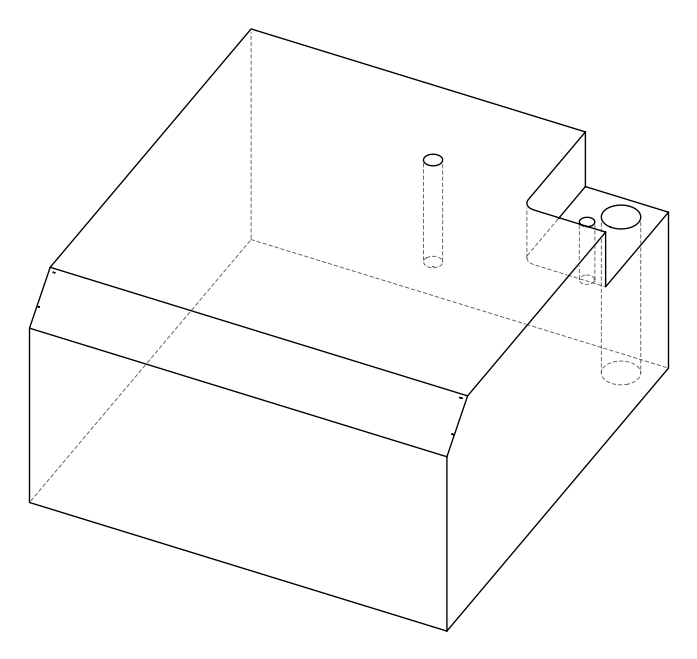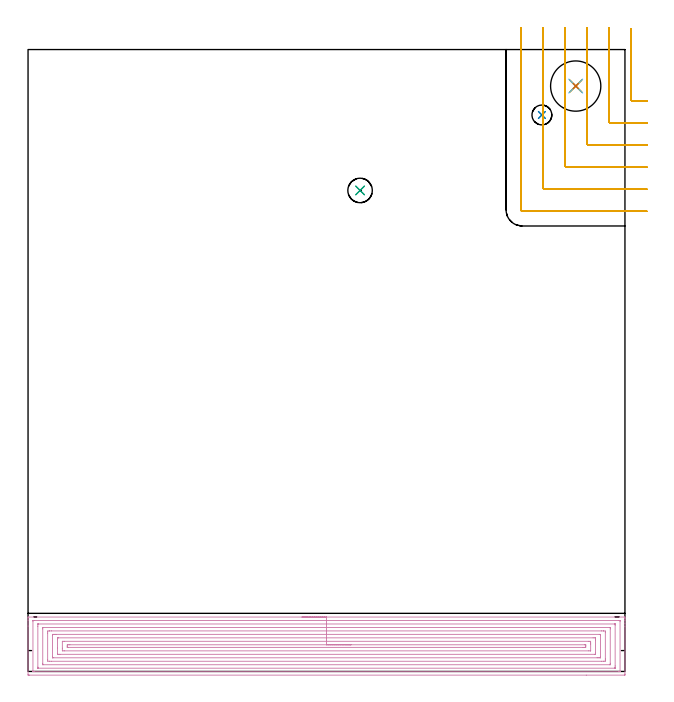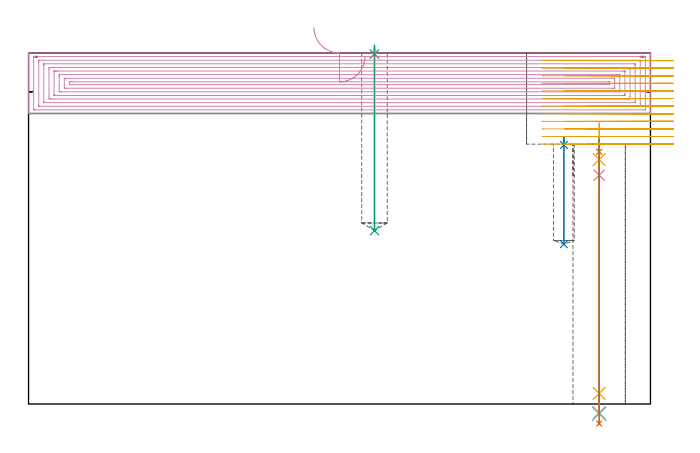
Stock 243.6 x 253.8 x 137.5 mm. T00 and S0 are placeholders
(PLAN: 11 operations, 8 tool changes, 33.3 min)
(1 SPOT_DRILL | STEP1HOLE | NXT0321_9005460120000 | 0.06 min | 4214 mm3)
(2 SPOT_DRILL_1 | STEP1POCKET | NXT0321_9005460120000 | 0.04 min | 3915 mm3)
(3 SPOT_DRILL_2 | STEP1POCKET_1 | NXT0321_9005460120000 | 0.03 min | 1 mm3)
(4 DRILL_BLIND_HOLE_INTO_CENTER | STEP1HOLE | NXT0301_052 | 0.07 min | 467 mm3)
(5 GUN_DRILL_THROUGH_HOLE | STEP1HOLE | UGT0307_005 | 0.55 min | 4914 mm3)
(6 DRILL_TO_ENLARGE_THROUGH_HOLE | STEP1HOLE | NXT0301_101 | 0.44 min | 8631 mm3)
(7 DRILL_TO_ENLARGE_THROUGH_HOLE_1 | STEP1HOLE | UGT0301_050 | 0.45 min | 27128 mm3)
(8 DRILL_BLIND_HOLE_INTO_CENTER_1 | STEP1POCKET | NXT0301_052 | 0.17 min | 1996 mm3)
(9 DRILL_BLIND_HOLE_INTO_CENTER_2 | STEP1POCKET_1 | UGT0301_032 | 0.29 min | 5295 mm3)
(10 AREA_MILL | FG_CHAMFER_SURFACE | UGT0205_001 | 17.84 min | 68413 mm3)
(11 MILL_CORNER_NOTCH_RECTANGULAR | CORNER_NOTCH_RECTANGULAR | NXT0201_011 | Follow Part, ap 3, ae 75% | 13.41 min | 108619 mm3)
(TOOL NXT0321_9005460120000 | NC Spot Drill, 142deg, 12mm, Carbide, Uncoated | D12 PA142 FL30 Z2)
(TOOL NXT0301_052 | Carbide Drill 8.1mm [860.1-0810-024A1-MM 2214] | D8.1 PA140 FL47 Z2)
(TOOL UGT0307_005 | Gun Drill 8.3 mm | D8.3 PA130 FL24 Z1)
(TOOL NXT0301_101 | Carbide Drill 13mm [860.1-1300-104A1-MM 2214] | D13 PA140 FL123 Z2)
(TOOL UGT0301_050 | Twist Drill 20.5 mm | D20.5 PA118 FL145 Z2)
(TOOL UGT0301_032 | Twist Drill 10 mm | D10 PA118 FL87 Z2)
(TOOL UGT0205_001 | Chamfer Mill 20 x 3 x 45 deg. | D20 FL50 Z2)
(TOOL NXT0201_011 | ENDMILL 12mm [2P460-1200-NA 1630] | D12 FL38 Z6)
(OP 1 SPOT_DRILL)
G17 G21 G94 G90
T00 M6
G54
G17 G0 G90 X223.5 Y238.9 S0 M3
G43 Z147.5 H0
G94 G81 G98 Z98.8 F250. R104.8
G80
M5
M2
(OP 2 SPOT_DRILL_1)
G17 G21 G94 G90
T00 M6
G54
G17 G0 G90 X209.7 Y227.1 S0 M3
G43 Z147.5 H0
G94 G81 G98 Z101.451 F250. R104.8
G80
M5
M2
(OP 3 SPOT_DRILL_2)
G17 G21 G94 G90
T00 M6
G54
G17 G0 G90 X135.5 Y196.3 S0 M3
G43 Z147.5 H0
G94 G81 G98 Z137.07 F250. R140.5
G80
M5
M2
(OP 4 DRILL_BLIND_HOLE_INTO_CENTER)
G17 G21 G94 G90
T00 M6
G54
G17 G0 G90 X223.5 Y238.9 S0 M3
G43 Z147.5 H1
G94 G81 G98 Z89.65 F250. R103.8
G80
M5
M2
(OP 5 GUN_DRILL_THROUGH_HOLE)
G17 G21 G94 G90
T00 M6
G54
G17 G0 G90 X223.5 Y238.9 M8
G43 Z147.5 H0
Z110.096
S716 M3
G94 G1 Z95.715 F125. M26
G4 X.084
Z4.15 F250.
G4 X.084
Z-3.435 F125.
G4 X.084
M5
M9
G0 Z110.096
Z147.5
M2
(OP 6 DRILL_TO_ENLARGE_THROUGH_HOLE)
G17 G21 G94 G90
T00 M6
G54
G17 G0 G90 X223.5 Y238.9 S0 M3
G43 Z147.5 H1
G94 G73 G98 Z-3.866 F250. Q11.741 R103.8
G80
M5
M2
(OP 7 DRILL_TO_ENLARGE_THROUGH_HOLE_1)
G17 G21 G94 G90
T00 M6
G54
G17 G0 G90 X223.5 Y238.9 S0 M3
G43 Z147.5 H0
G94 G73 G98 Z-7.659 F250. Q18.243 R103.8
G80
M5
M2
(OP 8 DRILL_BLIND_HOLE_INTO_CENTER_1)
G17 G21 G94 G90
T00 M6
G54
G17 G0 G90 X209.7 Y227.1 S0 M3
G43 Z147.5 H1
G94 G81 G98 Z62.6 F250. R103.8
G80
M5
M2
(OP 9 DRILL_BLIND_HOLE_INTO_CENTER_2)
G17 G21 G94 G90
T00 M6
G54
G17 G0 G90 X135.5 Y196.3 S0 M3
G43 Z147.5 H0
G94 G81 G98 Z67.9 F250. R139.5
G80
M5
M2
(OP 10 AREA_MILL)
G17 G21 G94 G90
T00 M6
G54
G17 G0 G90 X111.8 Y22.2 S1061 M3
G43 Z147.5 H0
G94 G1 X111.838 Z146.628 F250.
X111.952 Z145.763
X112.141 Z144.912
X112.403 Z144.08
X112.737 Z143.274
X113.14 Z142.5
X113.608 Z141.764
X114.14 Z141.072
X114.729 Z140.429
X115.372 Z139.839
X116.064 Z139.308
X116.8 Z138.84
X117.574 Z138.437
X118.38 Z138.103
X119.212 Z137.841
X120.064 Z137.652
X120.928 Z137.538
X121.8 Z137.5
X243.417
X243.59 Y22.197 Z137.489
X243.6 Y21.855 Z137.155
Y21.622 Z136.921
Y20.901 Z136.195
Y19.661 Z134.958
Y18.263 Z133.558
Y-1.08 Z114.218
X243.597 Y-1.342 Z113.956
X243.59 Y-1.492 Z113.806
X243.437 Y-1.499 Z113.799
X227.823 Y-1.5 Z113.8
X0.63
X0.159 Y-1.495 Z113.803
X0.01 Y-1.492 Z113.806
X0. Y-1.339 Z113.958
Y18.522 Z133.818
Y20.901 Z136.195
Y21.856 Z137.156
X0.01 Y22.197 Z137.489
X0.183 Y22.2 Z137.5
X121.8
Y20.786 Z136.086
X241.181 Y20.785 Z136.085
X241.3 Y20.784 Z136.084
X241.548 Y20.779 Z136.079
X241.591 Y20.769 Z136.069
X241.595 Y20.736 Z136.036
X241.597 Y20.701 Z136.001
X241.6 Y20.489 Z135.789
X241.599 Y0.129 Z115.429
X241.595 Y0.02 Z115.32
X241.59 Y-0.053 Z115.247
X241.585 Y-0.079 Z115.221
X241.064 Y-0.086 Z115.214
X2.419 Y-0.085 Z115.215
X2.3 Y-0.084 Z115.216
X2.052 Y-0.079 Z115.221
X2.009 Y-0.069 Z115.231
X2.005 Y-0.036 Z115.264
X2.003 Y-0.001 Z115.299
X2. Y0.211 Z115.511
X2.001 Y20.571 Z135.871
X2.005 Y20.68 Z135.98
X2.01 Y20.753 Z136.053
X2.015 Y20.779 Z136.079
X2.536 Y20.785 Z136.085
X121.8 Y20.786 Z136.086
Y19.371 Z134.671
X239.47
X239.532 Y19.37 Z134.67
X239.573 Y19.367 Z134.667
X239.589 Y19.365 Z134.665
X239.591 Y19.345 Z134.645
X239.597 Y19.142 Z134.442
X239.599 Y18.939 Z134.239
X239.6 Y2.233 Z117.533
X239.597 Y1.558 Z116.858
X239.593 Y1.36 Z116.66
X239.587 Y1.335 Z116.635
X239.566 Y1.333 Z116.633
X239.509 Y1.331 Z116.631
X239.393 Y1.329 Z116.629
X4.13
X4.068 Y1.33 Z116.63
X4.027 Y1.333 Z116.633
X4.011 Y1.335 Z116.635
X4.009 Y1.355 Z116.655
X4.003 Y1.558 Z116.858
X4. Y1.761 Z117.061
Y18.467 Z133.767
X4.003 Y19.142 Z134.442
X4.007 Y19.34 Z134.64
X4.013 Y19.365 Z134.665
X4.034 Y19.367 Z134.667
X4.091 Y19.369 Z134.669
X4.207 Y19.371 Z134.671
X121.8
Y17.957 Z133.257
X237.452 Y17.956 Z133.256
X237.536 Y17.955 Z133.255
X237.574 Y17.953 Z133.253
X237.59 Y17.95 Z133.25
X237.592 Y17.929 Z133.229
X237.596 Y17.821 Z133.121
X237.6 Y17.388 Z132.688
Y3.32 Z118.62
X237.595 Y2.879 Z118.179
X237.591 Y2.77 Z118.07
X237.589 Y2.749 Z118.049
X237.558 Y2.747 Z118.047
X237.488 Y2.745 Z118.045
X237.293 Y2.743 Z118.043
X6.148
X6.064 Y2.745 Z118.045
X6.026 Y2.747 Z118.047
X6.01 Y2.749 Z118.049
X6.008 Y2.771 Z118.071
X6.004 Y2.879 Z118.179
X6. Y3.312 Z118.612
Y17.38 Z132.68
X6.005 Y17.821 Z133.121
X6.009 Y17.93 Z133.23
X6.011 Y17.95 Z133.25
X6.042 Y17.953 Z133.253
X6.112 Y17.955 Z133.255
X6.307 Y17.957 Z133.257
X121.8
Y16.543 Z131.843
X233.988
X234.884 Y16.542 Z131.842
X234.921 Y16.54 Z131.84
X235.59 Y16.504 Z131.804
X235.599 Y15.839 Z131.139
Y5.075 Z120.375
X235.596 Y4.411 Z119.711
X235.59 Y4.195 Z119.495
X234.958 Y4.159 Z119.459
X234.921 Y4.158 Z119.458
X234.066 Y4.157 Z119.457
X9.612
X8.716 Y4.158 Z119.458
X8.679 Y4.16 Z119.46
X8.01 Y4.195 Z119.495
X8.001 Y4.861 Z120.161
Y15.625 Z130.925
X8.004 Y16.289 Z131.589
X8.01 Y16.504 Z131.804
X8.642 Y16.541 Z131.841
X8.679
X9.534 Y16.543 Z131.843
X121.8
Y15.129 Z130.429
X233.133 Y15.128 Z130.428
X233.522 Y15.125 Z130.425
X233.572 Y15.123 Z130.423
X233.59 Y15.12 Z130.42
X233.592 Y15.103 Z130.403
X233.597 Y15.022 Z130.322
X233.599 Y14.899 Z130.199
X233.6 Y14.746 Z130.046
X233.599 Y5.954 Z121.254
X233.597 Y5.724 Z121.024
X233.593 Y5.61 Z120.91
X233.59 Y5.585 Z120.885
X233.575 Y5.578 Z120.878
X233.518 Y5.575 Z120.875
X233.133 Y5.572 Z120.872
X232.628 Y5.571 Z120.871
X232.239
X10.467 Y5.572 Z120.872
X10.078 Y5.575 Z120.875
X10.028 Y5.577 Z120.877
X10.01 Y5.58 Z120.88
X10.008 Y5.597 Z120.897
X10.003 Y5.678 Z120.978
X10.001 Y5.801 Z121.101
X10. Y5.954 Z121.254
X10.001 Y14.746 Z130.046
X10.003 Y14.976 Z130.276
X10.007 Y15.09 Z130.39
X10.01 Y15.115 Z130.415
X10.026 Y15.122 Z130.422
X10.082 Y15.124 Z130.424
X10.467 Y15.127 Z130.427
X10.972 Y15.129 Z130.429
X11.361
X121.8
Y13.715 Z129.015
X230.605 Y13.714 Z129.014
X231.344 Y13.71 Z129.01
X231.506 Y13.708 Z129.008
X231.591 Y13.701 Z129.001
X231.593 Y13.679 Z128.979
X231.598 Y13.617 Z128.917
X231.6 Y12.988 Z128.288
Y12.736 Z128.036
Y7.461 Z122.761
X231.597 Y7.21 Z122.51
X231.592 Y7.043 Z122.343
X231.589 Y6.991 Z122.291
X231.574 Y6.99 Z122.29
X231.529 Y6.988 Z122.288
X231.344 Y6.986 Z122.286
X231.19 Y6.985 Z122.285
X12.995 Y6.986 Z122.286
X12.256 Y6.989 Z122.289
X12.094 Y6.992 Z122.292
X12.009 Y6.999 Z122.299
X12.007 Y7.021 Z122.321
X12.002 Y7.082 Z122.382
X12. Y9.471 Z124.771
Y12.988 Z128.288
Y13.239 Z128.539
X12.003 Y13.49 Z128.79
X12.008 Y13.657 Z128.957
X12.011 Y13.709 Z129.009
X12.026 Y13.71 Z129.01
X12.071 Y13.712 Z129.012
X12.256 Y13.714 Z129.014
X12.411 Y13.715 Z129.015
X121.8
Y12.3 Z127.6
X228.662
X229.365 Y12.296 Z127.596
X229.556 Y12.293 Z127.593
X229.591 Y12.108 Z127.408
X229.597 Y12.068 Z127.368
X229.6 Y11.229 Z126.529
X229.599 Y8.549 Z123.849
X229.597 Y8.505 Z123.805
X229.59 Y8.421 Z123.721
X229.575 Y8.406 Z123.706
X229.556 Y8.405 Z123.705
X228.856 Y8.4 Z123.7
X14.938
X14.235 Y8.404 Z123.704
X14.044 Y8.407 Z123.707
X14.009 Y8.592 Z123.892
X14.003 Y8.632 Z123.932
X14. Y9.471 Z124.771
X14.001 Y12.151 Z127.451
X14.003 Y12.195 Z127.495
X14.01 Y12.279 Z127.579
X14.025 Y12.294 Z127.594
X14.044 Y12.295 Z127.595
X14.744 Y12.3 Z127.6
X121.8
Y10.886 Z126.186
X227.222
X227.536 Y10.884 Z126.184
X227.568 Y10.883 Z126.183
X227.585 Y10.88 Z126.18
X227.59 Y10.863 Z126.163
X227.595 Y10.748 Z126.048
X227.6 Y10.515 Z125.815
X227.599 Y10.35 Z125.65
X227.594 Y9.993 Z125.293
X227.59 Y9.821 Z125.121
X227.415 Y9.818 Z125.118
X226.873 Y9.815 Z125.115
X226.524 Y9.814 Z125.114
X16.378
X16.064 Y9.815 Z125.115
X16.032 Y9.817 Z125.117
X16.015 Y9.82 Z125.12
X16.01 Y9.837 Z125.137
X16.005 Y9.952 Z125.252
X16. Y10.185 Z125.485
X16.001 Y10.35 Z125.65
X16.006 Y10.707 Z126.007
X16.01 Y10.879 Z126.179
X16.185 Y10.882 Z126.182
X16.727 Y10.885 Z126.185
X17.076 Y10.886 Z126.186
X121.8
X122.672 Z126.224
X123.536 Z126.338
X124.388 Z126.527
X125.22 Z126.789
X126.026 Z127.123
X126.8 Z127.526
X127.536 Z127.995
X128.228 Z128.526
X128.871 Z129.115
X129.46 Z129.758
X129.992 Z130.45
X130.46 Z131.186
X130.863 Z131.96
X131.197 Z132.766
X131.459 Z133.598
X131.648 Z134.45
X131.762 Z135.315
X131.8 Z136.186
G0 Z147.5
M5
M2
(OP 11 MILL_CORNER_NOTCH_RECTANGULAR)
G17 G21 G94 G90
T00 M6
G54
G17 G0 G90 X246.1 Y262.254 S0 M3
G43 Z147.5 H1
Z134.525
G94 G1 Y259.254 F250.
Y233.396 F500.
G3 X246.696 Y232.8 R0.6
G1 X249.6
X252.6 F250.
G0 Z147.5
X237.1 Y262.8
Z134.525
G1 Y259.8
Y224.396 F500.
G3 X237.696 Y223.8 R0.6
G1 X249.6
X252.6 F250.
G0 Z147.5
X228.1 Y262.8
Z134.525
G1 Y259.8
Y215.397 F500.
G3 X228.697 Y214.8 R0.6
G1 X249.6
X252.6 F250.
G0 Z147.5
X219.1 Y262.8
Z134.525
G1 Y259.8
Y206.397 F500.
G3 X219.697 Y205.8 R0.6
G1 X249.6
X252.6 F250.
G0 Z147.5
X210.1 Y262.8
Z134.525
G1 Y259.8
Y197.397 F500.
G3 X210.697 Y196.8 R0.6
G1 X249.6
X252.6 F250.
G0 Z147.5
X201.1 Y262.8
Z134.525
G1 Y259.8
Y188.397 F500.
G3 X201.697 Y187.8 R0.6
G1 X249.6
X252.6 F250.
G0 Z147.5
X246.1 Y262.254
Z131.55
G1 Y259.254
Y233.396 F500.
G3 X246.696 Y232.8 R0.6
G1 X249.6
X252.6 F250.
G0 Z147.5
X237.1 Y262.8
Z131.55
G1 Y259.8
Y224.396 F500.
G3 X237.696 Y223.8 R0.6
G1 X249.6
X252.6 F250.
G0 Z147.5
X228.1 Y262.8
Z131.55
G1 Y259.8
Y215.397 F500.
G3 X228.697 Y214.8 R0.6
G1 X249.6
X252.6 F250.
G0 Z147.5
X219.1 Y262.8
Z131.55
G1 Y259.8
Y206.397 F500.
G3 X219.697 Y205.8 R0.6
G1 X249.6
X252.6 F250.
G0 Z147.5
X210.1 Y262.8
Z131.55
G1 Y259.8
Y197.397 F500.
G3 X210.697 Y196.8 R0.6
G1 X249.6
X252.6 F250.
G0 Z147.5
X201.1 Y262.8
Z131.55
G1 Y259.8
Y188.397 F500.
G3 X201.697 Y187.8 R0.6
G1 X249.6
X252.6 F250.
G0 Z147.5
X246.1 Y262.254
Z128.575
G1 Y259.254
Y233.396 F500.
G3 X246.696 Y232.8 R0.6
G1 X249.6
X252.6 F250.
G0 Z147.5
X237.1 Y262.8
Z128.575
G1 Y259.8
Y224.396 F500.
G3 X237.696 Y223.8 R0.6
G1 X249.6
X252.6 F250.
G0 Z147.5
X228.1 Y262.8
Z128.575
G1 Y259.8
Y215.397 F500.
G3 X228.697 Y214.8 R0.6
G1 X249.6
X252.6 F250.
G0 Z147.5
X219.1 Y262.8
Z128.575
G1 Y259.8
Y206.397 F500.
G3 X219.697 Y205.8 R0.6
G1 X249.6
X252.6 F250.
G0 Z147.5
X210.1 Y262.8
Z128.575
G1 Y259.8
Y197.397 F500.
G3 X210.697 Y196.8 R0.6
G1 X249.6
X252.6 F250.
G0 Z147.5
X201.1 Y262.8
Z128.575
G1 Y259.8
Y188.397 F500.
G3 X201.697 Y187.8 R0.6
G1 X249.6
X252.6 F250.
G0 Z147.5
X246.1 Y262.254
Z125.6
G1 Y259.254
Y233.396 F500.
G3 X246.696 Y232.8 R0.6
G1 X249.6
X252.6 F250.
G0 Z147.5
X237.1 Y262.8
Z125.6
G1 Y259.8
Y224.396 F500.
G3 X237.696 Y223.8 R0.6
G1 X249.6
X252.6 F250.
G0 Z147.5
X228.1 Y262.8
Z125.6
G1 Y259.8
Y215.397 F500.
G3 X228.697 Y214.8 R0.6
G1 X249.6
X252.6 F250.
G0 Z147.5
X219.1 Y262.8
Z125.6
G1 Y259.8
Y206.397 F500.
G3 X219.697 Y205.8 R0.6
G1 X249.6
X252.6 F250.
G0 Z147.5
X210.1 Y262.8
Z125.6
G1 Y259.8
Y197.397 F500.
G3 X210.697 Y196.8 R0.6
G1 X249.6
X252.6 F250.
G0 Z147.5
X201.1 Y262.8
Z125.6
G1 Y259.8
Y188.397 F500.
G3 X201.697 Y187.8 R0.6
G1 X249.6
X252.6 F250.
G0 Z147.5
X246.1 Y262.254
Z122.625
G1 Y259.254
Y233.396 F500.
G3 X246.696 Y232.8 R0.6
G1 X249.6
X252.6 F250.
G0 Z147.5
X237.1 Y262.8
Z122.625
G1 Y259.8
Y224.396 F500.
G3 X237.696 Y223.8 R0.6
G1 X249.6
X252.6 F250.
G0 Z147.5
X228.1 Y262.8
Z122.625
G1 Y259.8
Y215.397 F500.
G3 X228.697 Y214.8 R0.6
G1 X249.6
X252.6 F250.
G0 Z147.5
X219.1 Y262.8
Z122.625
G1 Y259.8
Y206.397 F500.
G3 X219.697 Y205.8 R0.6
G1 X249.6
X252.6 F250.
G0 Z147.5
X210.1 Y262.8
Z122.625
G1 Y259.8
Y197.397 F500.
G3 X210.697 Y196.8 R0.6
G1 X249.6
X252.6 F250.
G0 Z147.5
X201.1 Y262.8
Z122.625
G1 Y259.8
Y188.397 F500.
G3 X201.697 Y187.8 R0.6
G1 X249.6
X252.6 F250.
G0 Z147.5
X246.1 Y262.254
Z119.65
G1 Y259.254
Y233.396 F500.
G3 X246.696 Y232.8 R0.6
G1 X249.6
X252.6 F250.
G0 Z147.5
X237.1 Y262.8
Z119.65
G1 Y259.8
Y224.396 F500.
G3 X237.696 Y223.8 R0.6
G1 X249.6
X252.6 F250.
G0 Z147.5
X228.1 Y262.8
Z119.65
G1 Y259.8
Y215.397 F500.
G3 X228.697 Y214.8 R0.6
G1 X249.6
X252.6 F250.
G0 Z147.5
X219.1 Y262.8
Z119.65
G1 Y259.8
Y206.397 F500.
G3 X219.697 Y205.8 R0.6
G1 X249.6
X252.6 F250.
G0 Z147.5
X210.1 Y262.8
Z119.65
G1 Y259.8
Y197.397 F500.
G3 X210.697 Y196.8 R0.6
G1 X249.6
X252.6 F250.
G0 Z147.5
X201.1 Y262.8
Z119.65
G1 Y259.8
Y188.397 F500.
G3 X201.697 Y187.8 R0.6
G1 X249.6
X252.6 F250.
G0 Z147.5
X246.1 Y262.254
Z116.675
G1 Y259.254
Y233.396 F500.
G3 X246.696 Y232.8 R0.6
G1 X249.6
X252.6 F250.
G0 Z147.5
X237.1 Y262.8
Z116.675
G1 Y259.8
Y224.396 F500.
G3 X237.696 Y223.8 R0.6
G1 X249.6
X252.6 F250.
G0 Z147.5
X228.1 Y262.8
Z116.675
G1 Y259.8
Y215.397 F500.
G3 X228.697 Y214.8 R0.6
G1 X249.6
X252.6 F250.
G0 Z147.5
X219.1 Y262.8
Z116.675
G1 Y259.8
Y206.397 F500.
G3 X219.697 Y205.8 R0.6
G1 X249.6
X252.6 F250.
G0 Z147.5
X210.1 Y262.8
Z116.675
G1 Y259.8
Y197.397 F500.
G3 X210.697 Y196.8 R0.6
G1 X249.6
X252.6 F250.
G0 Z147.5
X201.1 Y262.8
Z116.675
G1 Y259.8
Y188.397 F500.
G3 X201.697 Y187.8 R0.6
G1 X249.6
X252.6 F250.
G0 Z147.5
X246.1 Y262.254
Z113.7
G1 Y259.254
Y233.396 F500.
G3 X246.696 Y232.8 R0.6
G1 X249.6
X252.6 F250.
G0 Z147.5
X237.1 Y262.8
Z113.7
G1 Y259.8
Y224.396 F500.
G3 X237.696 Y223.8 R0.6
G1 X249.6
X252.6 F250.
G0 Z147.5
X228.1 Y262.8
Z113.7
G1 Y259.8
Y215.397 F500.
G3 X228.697 Y214.8 R0.6
G1 X249.6
X252.6 F250.
G0 Z147.5
X219.1 Y262.8
Z113.7
G1 Y259.8
Y206.397 F500.
G3 X219.697 Y205.8 R0.6
G1 X249.6
X252.6 F250.
G0 Z147.5
X210.1 Y262.8
Z113.7
G1 Y259.8
Y197.397 F500.
G3 X210.697 Y196.8 R0.6
G1 X249.6
X252.6 F250.
G0 Z147.5
X201.1 Y262.8
Z113.7
G1 Y259.8
Y188.397 F500.
G3 X201.697 Y187.8 R0.6
G1 X249.6
X252.6 F250.
G0 Z147.5
X246.1 Y262.254
Z110.725
G1 Y259.254
Y233.396 F500.
G3 X246.696 Y232.8 R0.6
G1 X249.6
X252.6 F250.
G0 Z147.5
X237.1 Y262.8
Z110.725
G1 Y259.8
Y224.396 F500.
G3 X237.696 Y223.8 R0.6
G1 X249.6
X252.6 F250.
G0 Z147.5
X228.1 Y262.8
Z110.725
G1 Y259.8
Y215.397 F500.
G3 X228.697 Y214.8 R0.6
G1 X249.6
X252.6 F250.
G0 Z147.5
X219.1 Y262.8
Z110.725
G1 Y259.8
Y206.397 F500.
G3 X219.697 Y205.8 R0.6
G1 X249.6
X252.6 F250.
G0 Z147.5
X210.1 Y262.8
Z110.725
G1 Y259.8
Y197.397 F500.
G3 X210.697 Y196.8 R0.6
G1 X249.6
X252.6 F250.
G0 Z147.5
X201.1 Y262.8
Z110.725
G1 Y259.8
Y188.397 F500.
G3 X201.697 Y187.8 R0.6
G1 X249.6
X252.6 F250.
G0 Z147.5
X246.1 Y262.254
Z107.75
G1 Y259.254
Y233.396 F500.
G3 X246.696 Y232.8 R0.6
G1 X249.6
X252.6 F250.
G0 Z147.5
X237.1 Y262.8
Z107.75
G1 Y259.8
Y224.396 F500.
G3 X237.696 Y223.8 R0.6
G1 X249.6
X252.6 F250.
G0 Z147.5
X228.1 Y262.8
Z107.75
G1 Y259.8
Y215.397 F500.
G3 X228.697 Y214.8 R0.6
G1 X249.6
X252.6 F250.
G0 Z147.5
X219.1 Y262.8
Z107.75
G1 Y259.8
Y206.397 F500.
G3 X219.697 Y205.8 R0.6
G1 X249.6
X252.6 F250.
G0 Z147.5
X210.1 Y262.8
Z107.75
G1 Y259.8
Y197.397 F500.
G3 X210.697 Y196.8 R0.6
G1 X249.6
X252.6 F250.
G0 Z147.5
X201.1 Y262.8
Z107.75
G1 Y259.8
Y188.397 F500.
G3 X201.697 Y187.8 R0.6
G1 X249.6
X252.6 F250.
G0 Z147.5
X246.1 Y262.254
Z104.775
G1 Y259.254
Y233.396 F500.
G3 X246.696 Y232.8 R0.6
G1 X249.6
X252.6 F250.
G0 Z147.5
X237.1 Y262.8
Z104.775
G1 Y259.8
Y224.396 F500.
G3 X237.696 Y223.8 R0.6
G1 X249.6
X252.6 F250.
G0 Z147.5
X228.1 Y262.8
Z104.775
G1 Y259.8
Y215.397 F500.
G3 X228.697 Y214.8 R0.6
G1 X249.6
X252.6 F250.
G0 Z147.5
X219.1 Y262.8
Z104.775
G1 Y259.8
Y206.397 F500.
G3 X219.697 Y205.8 R0.6
G1 X249.6
X252.6 F250.
G0 Z147.5
X210.1 Y262.8
Z104.775
G1 Y259.8
Y197.397 F500.
G3 X210.697 Y196.8 R0.6
G1 X249.6
X252.6 F250.
G0 Z147.5
X201.1 Y262.8
Z104.775
G1 Y259.8
Y188.397 F500.
G3 X201.697 Y187.8 R0.6
G1 X249.6
X252.6 F250.
G0 Z147.5
X246.1 Y262.254
Z101.8
G1 Y259.254
Y233.396 F500.
G3 X246.696 Y232.8 R0.6
G1 X249.6
X252.6 F250.
G0 Z147.5
X237.1 Y262.8
Z101.8
G1 Y259.8
Y224.396 F500.
G3 X237.696 Y223.8 R0.6
G1 X249.6
X252.6 F250.
G0 Z147.5
X228.1 Y262.8
Z101.8
G1 Y259.8
Y215.397 F500.
G3 X228.697 Y214.8 R0.6
G1 X249.6
X252.6 F250.
G0 Z147.5
X219.1 Y262.8
Z101.8
G1 Y259.8
Y206.397 F500.
G3 X219.697 Y205.8 R0.6
G1 X249.6
X252.6 F250.
G0 Z147.5
X210.1 Y262.8
Z101.8
G1 Y259.8
Y197.397 F500.
G3 X210.697 Y196.8 R0.6
G1 X249.6
X252.6 F250.
G0 Z147.5
X201.1 Y262.8
Z101.8
G1 Y259.8
Y188.397 F500.
G3 X201.697 Y187.8 R0.6
G1 X249.6
X252.6 F250.
G0 Z147.5
M5
M2
